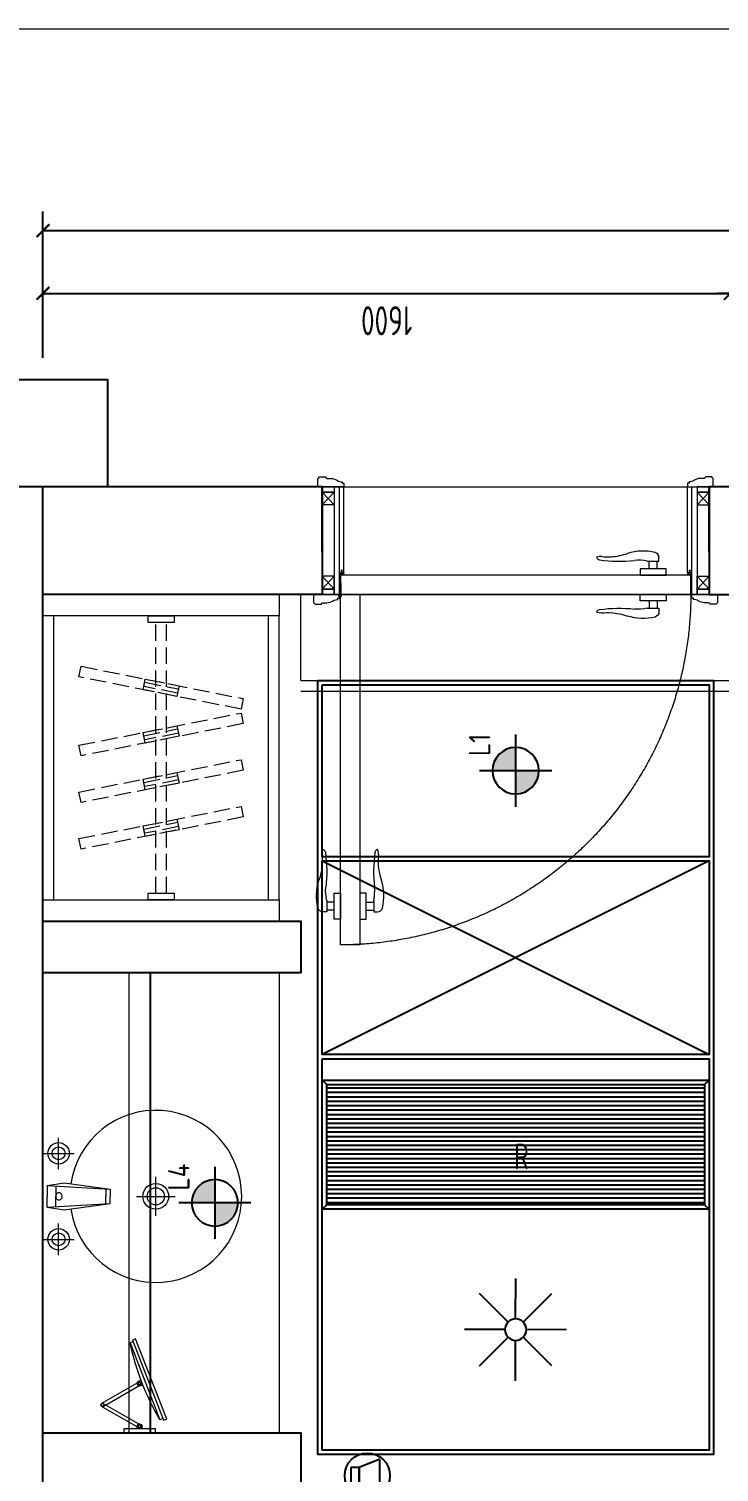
# Model space of a CAD drawing. Header units: millimetres. Extents: x 84706 to 155398, y -6776 to 36429.
# Drawn here: x 131246 to 132853, y 33073 to 36429 of the extents above; entities that cross this region are included whole.
import ezdxf
from ezdxf.enums import TextEntityAlignment as Align

# ---------------------------------------------------------------- set-up
doc = ezdxf.new("R2010")
doc.units = ezdxf.units.MM
for name, pattern in [('ACAD_ISO03W100', [30, 12, -18]), ('DASH', [8.89, 6.35, -2.54]), ('DOTE', [61.468, 50.8, -5.08, 0.508, -5.08]), ('HIDDEN', [9.525, 6.35, -3.175])]:
    doc.linetypes.add(name, pattern=pattern)
doc.layers.get('Defpoints').update_dxf_attribs({"color": 250})
for name, color, linetype in [('F-活动家具', 51, 'Continuous'), ('P-04-天花Ceiling AC', 14, 'Continuous'), ('P-04-天花Ceiling Lighting', 1, 'Continuous'), ('P-04-天花Ceiling Modelling', 30, 'Continuous'), ('WALL_NEW【新建墙体】', 4, 'Continuous'), ('WALL【墙体】', 7, 'Continuous')]:
    doc.layers.add(name, color=color, linetype=linetype)
for name, color, linetype, lineweight in [('FC-Doorsill【门槛线】', 8, 'Continuous', 0), ('FC-Material【地坪分割线】', 138, 'Continuous', 0), ('FF-Door【门】', 51, 'Continuous', 0), ('FF-Fixed【固定家具】', 30, 'Continuous', 0), ('FF-FIXT【洁具】', 31, 'Continuous', 0), ('FF-MT【门套】', 20, 'Continuous', 0), ('RC-dimensions', 44, 'Continuous', 0), ('RC-Modelling【天花造型】', 30, 'Continuous', 0)]:
    doc.layers.add(name, color=color, linetype=linetype, lineweight=lineweight)
doc.styles.add('MT-DIM', font='ARCHS.SHX', dxfattribs={"width": 0.8})
doc.styles.add('XZC', font='SIMPLEX.SHX', dxfattribs={"width": 0.7, "bigfont": 'hztxt.shx'})
doc.styles.add('尺寸标注', font='ARCHS.SHX', dxfattribs={"width": 0.8})
doc.linetypes.add('LED_LINE', pattern='A,12.7,-5.08,["LED",XZC,S=2.54,R=0,X=-2.54,Y=-1.27],-6.35', length=24.13)
doc.dimstyles.new('海龙1：25', dxfattribs={"dimscale": 25, "dimtxt": 2.25, "dimasz": 1, "dimexe": 1.5, "dimexo": 1, "dimgap": 1, "dimtad": 1, "dimdec": 0, "dimrnd": 5, "dimdsep": 46, "dimtxsty": '尺寸标注', "dimblk": 'ARCHTICK', "dimblk1": 'ARCHTICK', "dimblk2": 'ARCHTICK', "dimcen": 1, "dimclrd": 44, "dimclre": 44, "dimclrt": 2, "dimadec": 0, "dimazin": 0, "dimtfac": 1, "dimtdec": 0, "dimtix": 1, "dimtmove": 2, "dimatfit": 3, "dimldrblk": 'hl_arrow2', "dimfxl": 0, "dimarcsym": 0})

# ---------------------------------------------------------------- blocks, each defined once
blk = doc.blocks.new('_ArchTick')
at = {"color": 2, "linetype": 'ByBlock', "const_width": 0.15}
blk.add_lwpolyline([(-0.5, -0.5), (0.5, 0.5)], dxfattribs=at)
blk = doc.blocks.new('*D802')
at = {"layer": 'Defpoints', "color": 0, "transparency": 16777216}
for p in [(126039.3, 26730.4), (125919.3, 26277.4), (126039.3, 26277.4)]:
    blk.add_point(p, dxfattribs=at)
at = {"layer": 'RC-dimensions', "color": 44, "lineweight": -2, "transparency": 16777216}
for p, q in [((125919.3, 26580.4), (125919.3, 26775.4)), ((126039.3, 26580.4), (126039.3, 26775.4)), ((125919.3, 26730.4), (125889.3, 26730.4)), ((125919.3, 26730.4), (126039.3, 26730.4)), ((126039.3, 26730.4), (126069.3, 26730.4))]:
    blk.add_line(p, q, dxfattribs=at)
at = {"layer": 'RC-dimensions', "color": 44, "lineweight": -2, "transparency": 16777216, "xscale": 30, "yscale": 30, "zscale": 30}
blk.add_blockref('_ArchTick', (125919.3, 26730.4), dxfattribs=at)
at = {"layer": 'RC-dimensions', "color": 44, "lineweight": -2, "transparency": 16777216, "xscale": 30, "yscale": 30, "zscale": 30, "rotation": 180}
blk.add_blockref('_ArchTick', (126039.3, 26730.4), dxfattribs=at)
at = {"layer": 'RC-dimensions', "color": 2, "transparency": 16777216, "insert": (125979.3, 26794.2), "char_height": 67.5, "attachment_point": 5, "style": '尺寸标注'}
blk.add_mtext('120', dxfattribs=at)
blk = doc.blocks.new('hl_arrow2')
at = {"color": 2}
blk.add_line((-0.22, 0), (-1, 0), dxfattribs=at)
blk.add_lwpolyline([(-0.22, 0), (-0.86, -0.69), (-0.65, -0.86), (0, 0), (-0.65, 0.86), (-0.86, 0.69)], close=True, dxfattribs=at)
for points in [[(-0.86, 0.69), (-0.65, 0.86), (-0.22, 0), (0, 0)], [(-0.86, -0.69), (-0.65, -0.86), (-0.22, 0), (0, 0)]]:
    blk.add_solid(points, dxfattribs=at)
blk = doc.blocks.new('*D803')
at = {"layer": 'Defpoints', "color": 0, "transparency": 16777216}
for p in [(128419.4, 24677.5), (128719.4, 24677.5), (128269.3, 24527.5)]:
    blk.add_point(p, dxfattribs=at)
at = {"layer": 'RC-dimensions', "color": 44, "lineweight": -2, "transparency": 16777216}
for p, q in [((128719.4, 24677.5), (128719.4, 24707.5)), ((128569.4, 24677.5), (128764.4, 24677.5)), ((128719.4, 24527.5), (128719.4, 24677.5)), ((128569.4, 24527.5), (128764.4, 24527.5)), ((128719.4, 24527.5), (128719.4, 24497.5))]:
    blk.add_line(p, q, dxfattribs=at)
at = {"layer": 'RC-dimensions', "color": 44, "lineweight": -2, "transparency": 16777216, "xscale": 30, "yscale": 30, "zscale": 30}
for p, rotation in [((128719.4, 24677.5), 270), ((128719.4, 24527.5), 90)]:
    blk.add_blockref('_ArchTick', p, dxfattribs=dict(at, rotation=rotation))
at = {"layer": 'RC-dimensions', "color": 2, "transparency": 16777216, "insert": (128655.7, 24602.5), "char_height": 67.5, "attachment_point": 5, "rotation": 90, "style": '尺寸标注'}
blk.add_mtext('150', dxfattribs=at)
blk = doc.blocks.new('*D806')
at = {"layer": 'Defpoints', "color": 0, "transparency": 16777216}
for p in [(128019.3, 26730.4), (128269.3, 26430.4), (128019.3, 26277.4)]:
    blk.add_point(p, dxfattribs=at)
at = {"layer": 'RC-dimensions', "color": 44, "lineweight": -2, "transparency": 16777216}
for p, q in [((128019.3, 26580.4), (128019.3, 26775.4)), ((128269.3, 26580.4), (128269.3, 26775.4)), ((128269.3, 26730.4), (128019.3, 26730.4))]:
    blk.add_line(p, q, dxfattribs=at)
at = {"layer": 'RC-dimensions', "color": 44, "lineweight": -2, "transparency": 16777216, "xscale": 30, "yscale": 30, "zscale": 30, "rotation": 180}
blk.add_blockref('_ArchTick', (128019.3, 26730.4), dxfattribs=at)
at = {"layer": 'RC-dimensions', "color": 44, "lineweight": -2, "transparency": 16777216, "xscale": 30, "yscale": 30, "zscale": 30}
blk.add_blockref('_ArchTick', (128269.3, 26730.4), dxfattribs=at)
at = {"layer": 'RC-dimensions', "color": 2, "transparency": 16777216, "insert": (128144.3, 26794.2), "char_height": 67.5, "attachment_point": 5, "style": '尺寸标注'}
blk.add_mtext('250', dxfattribs=at)
blk = doc.blocks.new('*D807')
at = {"layer": 'Defpoints', "color": 0, "transparency": 16777216}
for p in [(127259.3, 26730.4), (127259.3, 26277.4), (128019.3, 26277.4)]:
    blk.add_point(p, dxfattribs=at)
at = {"layer": 'RC-dimensions', "color": 44, "lineweight": -2, "transparency": 16777216}
for p, q in [((127259.3, 26580.4), (127259.3, 26775.4)), ((128019.3, 26580.4), (128019.3, 26775.4)), ((128019.3, 26730.4), (127259.3, 26730.4))]:
    blk.add_line(p, q, dxfattribs=at)
at = {"layer": 'RC-dimensions', "color": 44, "lineweight": -2, "transparency": 16777216, "xscale": 30, "yscale": 30, "zscale": 30, "rotation": 180}
blk.add_blockref('_ArchTick', (127259.3, 26730.4), dxfattribs=at)
at = {"layer": 'RC-dimensions', "color": 44, "lineweight": -2, "transparency": 16777216, "xscale": 30, "yscale": 30, "zscale": 30}
blk.add_blockref('_ArchTick', (128019.3, 26730.4), dxfattribs=at)
at = {"layer": 'RC-dimensions', "color": 2, "transparency": 16777216, "insert": (127639.3, 26794.2), "char_height": 67.5, "attachment_point": 5, "style": '尺寸标注'}
blk.add_mtext('760', dxfattribs=at)
blk = doc.blocks.new('洗手台40')
at = {"color": 8}
for p, q in [((194.8, 336.5), (194.8, 263.5)), ((231.3, 300), (158.3, 300)), ((-31.3, 245.1), (-31.3, 154.9)), ((182.2, 231.4), (74.6, 216.7)), ((221.1, 225), (74.6, 216.7)), ((74.6, 216.7), (74.6, 200)), ((84.7, 217.2), (84.7, 200)), ((221.1, 225), (182.2, 231.4)), ((201.4, 223.9), (201.4, 200)), ((221.1, 225), (221.1, 200)), ((13.8, 200), (-76.3, 200)), ((74.6, 183.3), (74.6, 200)), ((221.1, 175), (74.6, 183.3)), ((182.2, 168.6), (74.6, 183.3)), ((84.7, 182.8), (84.7, 200)), ((221.1, 175), (182.2, 168.6)), ((201.4, 176.1), (201.4, 200)), ((221.1, 175), (221.1, 200)), ((194.8, 136.5), (194.8, 63.5)), ((231.3, 100), (158.3, 100))]:
    blk.add_line(p, q, dxfattribs=at)
for centre, radius in [((194.8, 300), 25), ((194.8, 300), 15), ((-31.3, 200), 30), ((-31.3, 200), 20), ((194.8, 100), 25), ((194.8, 100), 15)]:
    blk.add_circle(centre, radius, dxfattribs=at)
blk.add_arc((-31.3, 200), 200, 8.4238, 351.5762)
for centre, start, end in [((194, 201.2), 350.5252, 189.4748), ((194, 198.8), 170.5252, 9.4748)]:
    blk.add_arc(centre, 7.19, start, end, dxfattribs=at)
blk = doc.blocks.new('*D808')
at = {"layer": 'Defpoints', "color": 0, "transparency": 16777216}
for p in [(126039.3, 26730.4), (126039.3, 26277.4), (127139.3, 26277.4)]:
    blk.add_point(p, dxfattribs=at)
at = {"layer": 'RC-dimensions', "color": 44, "lineweight": -2, "transparency": 16777216}
for p, q in [((126039.3, 26580.4), (126039.3, 26775.4)), ((127139.3, 26580.4), (127139.3, 26775.4)), ((127139.3, 26730.4), (126039.3, 26730.4))]:
    blk.add_line(p, q, dxfattribs=at)
at = {"layer": 'RC-dimensions', "color": 44, "lineweight": -2, "transparency": 16777216, "xscale": 30, "yscale": 30, "zscale": 30, "rotation": 180}
blk.add_blockref('_ArchTick', (126039.3, 26730.4), dxfattribs=at)
at = {"layer": 'RC-dimensions', "color": 44, "lineweight": -2, "transparency": 16777216, "xscale": 30, "yscale": 30, "zscale": 30}
blk.add_blockref('_ArchTick', (127139.3, 26730.4), dxfattribs=at)
at = {"layer": 'RC-dimensions', "color": 2, "transparency": 16777216, "insert": (126589.3, 26794.2), "char_height": 67.5, "attachment_point": 5, "style": '尺寸标注'}
blk.add_mtext('1100', dxfattribs=at)
blk = doc.blocks.new('*D809')
at = {"layer": 'Defpoints', "color": 0, "transparency": 16777216}
for p in [(127139.3, 26730.4), (127139.3, 26277.4), (127259.3, 26277.4)]:
    blk.add_point(p, dxfattribs=at)
at = {"layer": 'RC-dimensions', "color": 44, "lineweight": -2, "transparency": 16777216}
for p, q in [((127139.3, 26580.4), (127139.3, 26775.4)), ((127259.3, 26580.4), (127259.3, 26775.4)), ((127139.3, 26730.4), (127109.3, 26730.4)), ((127259.3, 26730.4), (127139.3, 26730.4)), ((127259.3, 26730.4), (127289.3, 26730.4))]:
    blk.add_line(p, q, dxfattribs=at)
at = {"layer": 'RC-dimensions', "color": 44, "lineweight": -2, "transparency": 16777216, "xscale": 30, "yscale": 30, "zscale": 30}
blk.add_blockref('_ArchTick', (127139.3, 26730.4), dxfattribs=at)
at = {"layer": 'RC-dimensions', "color": 44, "lineweight": -2, "transparency": 16777216, "xscale": 30, "yscale": 30, "zscale": 30, "rotation": 180}
blk.add_blockref('_ArchTick', (127259.3, 26730.4), dxfattribs=at)
at = {"layer": 'RC-dimensions', "color": 2, "transparency": 16777216, "insert": (127199.3, 26794.2), "char_height": 67.5, "attachment_point": 5, "style": '尺寸标注'}
blk.add_mtext('120', dxfattribs=at)
blk = doc.blocks.new('*D810')
at = {"layer": 'Defpoints', "color": 0, "transparency": 16777216}
for p in [(128269.3, 26277.4), (128019.3, 24677.5), (128719.4, 24677.5)]:
    blk.add_point(p, dxfattribs=at)
at = {"layer": 'RC-dimensions', "color": 44, "lineweight": -2, "transparency": 16777216}
for p, q in [((128569.4, 26277.4), (128764.4, 26277.4)), ((128719.4, 26277.4), (128719.4, 24677.5)), ((128569.4, 24677.5), (128764.4, 24677.5))]:
    blk.add_line(p, q, dxfattribs=at)
at = {"layer": 'RC-dimensions', "color": 44, "lineweight": -2, "transparency": 16777216, "xscale": 30, "yscale": 30, "zscale": 30}
for p, rotation in [((128719.4, 26277.4), 90), ((128719.4, 24677.5), 270)]:
    blk.add_blockref('_ArchTick', p, dxfattribs=dict(at, rotation=rotation))
at = {"layer": 'RC-dimensions', "color": 2, "transparency": 16777216, "insert": (128655.7, 25477.5), "char_height": 67.5, "attachment_point": 5, "rotation": 90, "style": '尺寸标注'}
blk.add_mtext('1600', dxfattribs=at)
blk = doc.blocks.new('刮须镜平面')
at = {"color": 0, "ltscale": 0.4}
for p, q in [((-118.2, 1.9), (-68.3, 88.4)), ((-61.6, 84.6), (-111.6, -1.9)), ((-68.3, 84.6), (-18.3, -1.9)), ((-11.7, 1.9), (-61.6, 88.4)), ((-9.2, 36.5), (0, 36.5)), ((-9.2, -36.5), (-9.2, 36.5)), ((0, 36.5), (0, -36.5)), ((-218.4, 9.3), (-215.7, 16.4)), ((-32.2, -63), (-218.4, 9.3)), ((-215.7, 16.4), (-29.4, -55.8)), ((-212.1, 15), (-209.3, 22.2)), ((-209.3, 22.2), (-30.2, -47.3)), ((-122.3, -3.3), (-120.3, 2.1)), ((-9.2, 5.8), (-15, 5.8)), ((-111.6, -7.5), (-109.5, -2.1)), ((-9.2, -5.8), (-15, -5.8)), ((-33, -54.4), (-30.2, -47.3)), ((-29.4, -55.8), (-32.2, -63)), ((0, -36.5), (-9.2, -36.5))]:
    blk.add_line(p, q, dxfattribs=at)
for centre in [(-64.9, 86.5), (-114.9, 0), (-15, 0)]:
    blk.add_circle(centre, 3.07, dxfattribs=at)
for centre, radius, start, end in [((-64.9, 86.5), 3.84, 30, 210), ((-64.9, 86.5), 3.84, 330, 150), ((-335.4, -568.2), 603.7, 59.6373, 77.9472), ((-114.9, 0), 5.76, 338.7922, 158.7922), ((-114.9, 0), 3.84, 150, 330), ((-15, 0), 5.76, 90, 270), ((-15, 0), 3.84, 210, 30)]:
    blk.add_arc(centre, radius, start, end, dxfattribs=at)
blk = doc.blocks.new('*D820')
at = {"layer": 'Defpoints', "color": 0, "transparency": 16777216}
for p in [(128565.1, 26277.4), (128865.1, 26277.4), (128565.1, 22927.4)]:
    blk.add_point(p, dxfattribs=at)
at = {"layer": 'RC-dimensions', "color": 44, "lineweight": -2, "transparency": 16777216}
for p, q in [((128715.1, 26277.4), (128910.1, 26277.4)), ((128865.1, 22927.4), (128865.1, 26277.4)), ((128715.1, 22927.4), (128910.1, 22927.4))]:
    blk.add_line(p, q, dxfattribs=at)
at = {"layer": 'RC-dimensions', "color": 44, "lineweight": -2, "transparency": 16777216, "xscale": 30, "yscale": 30, "zscale": 30}
for p, rotation in [((128865.1, 26277.4), 90), ((128865.1, 22927.4), 270)]:
    blk.add_blockref('_ArchTick', p, dxfattribs=dict(at, rotation=rotation))
at = {"layer": 'RC-dimensions', "color": 2, "transparency": 16777216, "insert": (128801.4, 24602.4), "char_height": 67.5, "attachment_point": 5, "rotation": 90, "style": '尺寸标注'}
blk.add_mtext('3350', dxfattribs=at)
blk = doc.blocks.new('门套线03')
at = {"ltscale": 100}
blk.add_lwpolyline([(60, 0), (60, 19.7, -0.339185), (56.6, 23.1), (42, 23.1, -0.360475), (38.5, 19.7), (29.2, 19.7, 0.137802), (14.5, 14.7, -0.16589), (3.4, 11.9), (3.4, 8.7), (0, 8.7), (0, 0)], format="xyb", close=True, dxfattribs=at)
blk = doc.blocks.new('HL_Door_Hinge')
at = {"color": 0, "linetype": 'DOTE', "ltscale": 0.04}
for p, q in [((-4, 3), (4, 3)), ((0, -1), (0, 7))]:
    blk.add_line(p, q, dxfattribs=at)
at = {"color": 0, "linetype": 'DASH', "ltscale": 5}
for p, q in [((-2, -26), (-2, 0.8)), ((-0.5, -26), (-0.5, 0)), ((0.5, -26), (0.5, 0)), ((2, -26), (2, 0.8)), ((-0.5, -26), (-2, -26)), ((0.5, -26), (2, -26))]:
    blk.add_line(p, q, dxfattribs=at)
for radius in [3, 2]:
    blk.add_circle((0, 3), radius, dxfattribs=at)
blk = doc.blocks.new('HL_Door_Seal')
at = {"color": 0}
for p, q in [((5, 0), (-5, 0)), ((-1, 6), (-0.5, 6.5)), ((-1, 6), (-0.5, 6)), ((-1, 5.5), (-0.5, 6)), ((-1, 5.5), (-0.5, 5.5)), ((-1, 5), (-0.5, 5.5)), ((-1, 4.5), (-0.5, 5)), ((-1, 5), (-0.5, 5)), ((-1, 4.5), (-0.5, 4.5)), ((-1, 4), (-0.5, 4.5)), ((-1, 4), (-0.5, 4)), ((-1, 3.5), (-0.5, 4)), ((-1, 3.5), (-0.5, 3.5)), ((-1, 3), (-0.5, 3.5)), ((-1, 3), (-0.5, 3)), ((-1, 2.5), (-0.5, 3)), ((-1, 2.5), (-0.5, 2.5)), ((-1, 2), (-0.5, 2.5)), ((-1, 2), (-0.5, 2)), ((-1, 1.5), (-0.5, 2)), ((-1, 1.5), (-0.5, 1.5)), ((-1, 1), (-0.5, 1.5)), ((-1, 1), (-0.5, 1)), ((-1, 0.5), (-0.5, 1)), ((-1, 0.5), (-0.5, 0.5)), ((-1, 0), (-0.5, 0.5)), ((-0.5, 6.5), (0.5, 6.5)), ((1, 6), (0.5, 6.5)), ((1, 6), (0.5, 6)), ((1, 5.5), (0.5, 6)), ((1, 5.5), (0.5, 5.5)), ((1, 5), (0.5, 5.5)), ((1, 5), (0.5, 5)), ((1, 4.5), (0.5, 5)), ((1, 4.5), (0.5, 4.5)), ((1, 4), (0.5, 4.5)), ((1, 4), (0.5, 4)), ((1, 3.5), (0.5, 4)), ((1, 3.5), (0.5, 3.5)), ((1, 3), (0.5, 3.5)), ((1, 3), (0.5, 3)), ((1, 2.5), (0.5, 3)), ((1, 2.5), (0.5, 2.5)), ((1, 2), (0.5, 2.5)), ((1, 2), (0.5, 2)), ((1, 1.5), (0.5, 2)), ((1, 1.5), (0.5, 1.5)), ((1, 1), (0.5, 1.5)), ((1, 1), (0.5, 1)), ((1, 0.5), (0.5, 1)), ((1, 0.5), (0.5, 0.5)), ((1, 0), (0.5, 0.5))]:
    blk.add_line(p, q, dxfattribs=at)
blk.add_lwpolyline([(-3.9, -1, 0.774597), (3.9, -1)], format="xyb", close=True, dxfattribs=at)
blk.add_arc((0, 0), 5, 180, 0.0005, dxfattribs=at)
blk = doc.blocks.new('门把手02')
at = {"color": 250}
for p, q in [((-13.5, 32.2), (-13.5, 40.9)), ((-30.4, 14.6), (-15.2, 14.6)), ((-30.4, 0), (-30.4, 14.6)), ((30.4, 0), (-30.4, 0)), ((-15.2, 14.6), (19.6, 14.6)), ((-15.2, 14.6), (19.6, 14.6)), ((12.9, 32.2), (-13.5, 32.2)), ((-9.4, 14.6), (-9.4, 32.2)), ((9.4, 14.6), (9.4, 32.2)), ((19.6, 14.6), (30.4, 14.6)), ((30.4, 14.6), (30.4, 0))]:
    blk.add_line(p, q, dxfattribs=at)
at = {"color": 250, "extrusion": (0, 0, -1)}
for centre, major_axis, start_param, end_param in [((-1.3, 40.9), (-8.59, 8.59), 5.497787, 6.813202), ((23.4, -64.1), (-0.1, 120), -0.233047, 0.306451), ((33.8, -51.4), (0, 86), -0.231441, 0.114669), ((79.3, 368.4), (-0.1, 336.3), 3.005111, 3.247916), ((107.8, 189.2), (1.8, 147), 3.194781, 3.464277), ((105.2, 172), (-91.7, 91.7), 3.813778, 3.981187), ((122.5, 24), (-13.7, 13.7), 0.647464, 1.248663), ((124, 43.6), (5.92, 5.92), 1.238085, 2.228964), ((130.6, 40.4), (-0.729, 0.729), 1.325662, 2.819982), ((12.9, 37.2), (3.58, 3.58), 2.124304, 2.356194)]:
    blk.add_ellipse(centre, major_axis=major_axis, ratio=1, start_param=start_param, end_param=end_param, dxfattribs=at)
blk = doc.blocks.new('hld_1_820_250_门把手02_门套线03_45_0_0_3_40_0_1_1')
at = {"layer": 'FC-Doorsill【门槛线】'}
for p, q in [((-0.5, 0.1389), (0.5, 0.1389)), ((-0.5, -0.1389), (0.5, -0.1389))]:
    blk.add_line(p, q, dxfattribs=at)
at = {"layer": 'FF-Door【门】'}
blk.add_lwpolyline([(-0.4528, 0.1389), (-0.4028, 0.1389), (-0.4028, 1.0444), (-0.4528, 1.0444)], close=True, dxfattribs=at)
at = {"layer": 'FF-Door【门】', "color": 250, "linetype": 'ACAD_ISO03W100', "ltscale": 2.083333}
blk.add_lwpolyline([(-0.4528, 0.1389), (0.4528, 0.1389), (0.4528, 0.0889), (-0.4528, 0.0889)], close=True, dxfattribs=at)
at = {"layer": 'FF-Door【门】', "color": 8, "linetype": 'HIDDEN', "ltscale": 15}
blk.add_arc((-0.4528, 0.1389), 0.9056, 0, 90, dxfattribs=at)
at = {"layer": 'FF-MT【门套】', "color": 250}
for p, q in [((-0.4689, 0.1256), (-0.5, 0.0922)), ((-0.4689, 0.0922), (-0.5, 0.1256)), ((0.4689, 0.1256), (0.5, 0.0922)), ((0.4689, 0.0922), (0.5, 0.1256)), ((-0.5, -0.0922), (-0.4689, -0.1256)), ((-0.5, -0.1256), (-0.4689, -0.0922)), ((0.5, -0.0922), (0.4689, -0.1256)), ((0.5, -0.1256), (0.4689, -0.0922))]:
    blk.add_line(p, q, dxfattribs=at)
for points in [[(-0.5, 0.1389), (-0.4689, 0.1389), (-0.4689, 0.1256), (-0.5, 0.1256)], [(-0.4689, 0.1256), (-0.4689, 0.0922), (-0.5, 0.0922), (-0.5, 0.1256)], [(-0.4689, 0.1389), (-0.4556, 0.1389), (-0.4556, -0.1389), (-0.4689, -0.1389)], [(0.4689, 0.1389), (0.4556, 0.1389), (0.4556, -0.1389), (0.4689, -0.1389)], [(0.5, 0.1389), (0.4689, 0.1389), (0.4689, 0.1256), (0.5, 0.1256)], [(0.4689, 0.1256), (0.4689, 0.0922), (0.5, 0.0922), (0.5, 0.1256)], [(-0.5, -0.0922), (-0.5, -0.1256), (-0.4689, -0.1256), (-0.4689, -0.0922)], [(0.5, -0.0922), (0.5, -0.1256), (0.4689, -0.1256), (0.4689, -0.0922)], [(-0.5, -0.1389), (-0.4689, -0.1389), (-0.4689, -0.1256), (-0.5, -0.1256)], [(0.5, -0.1389), (0.4689, -0.1389), (0.4689, -0.1256), (0.5, -0.1256)]]:
    blk.add_lwpolyline(points, close=True, dxfattribs=at)
at = {"layer": 'FF-MT【门套】'}
for points in [[(-0.5, 0.1389), (-0.4556, 0.1389), (-0.4556, 0.0833), (-0.4444, 0.0833), (-0.4444, -0.1389), (-0.5, -0.1389)], [(0.5, 0.1389), (0.4556, 0.1389), (0.4556, 0.0833), (0.4444, 0.0833), (0.4444, -0.1389), (0.5, -0.1389)]]:
    blk.add_lwpolyline(points, close=True, dxfattribs=at)
at = {"layer": 'FF-Door【门】', "color": 250, "yscale": 0.001111111111111, "zscale": 0.001111111111111}
for name, p, xscale, rotation in [('门把手02', (-0.4528, 0.9444), -0.001111111111111, 90.00000000000593), ('门把手02', (-0.4028, 0.9444), 0.001111111111111, 270.0000000000178), ('HL_Door_Seal', (-0.45, 0.0833), 0.001111111111111, 180.0000000000119), ('HL_Door_Seal', (0.45, 0.0833), -0.001111111111111, 180)]:
    blk.add_blockref(name, p, dxfattribs=dict(at, xscale=xscale, rotation=rotation))
at = {"layer": 'FF-Door【门】', "color": 250, "zscale": 0.001111111111111}
for name, p, xscale, yscale in [('门把手02', (0.3556, 0.1389), -0.001111111111111, 0.001111111111111), ('HL_Door_Hinge', (-0.4542, 0.1389), 0.001111111111111, 0.001111111111111), ('门把手02', (0.3556, 0.0889), -0.001111111111111, -0.001111111111111)]:
    blk.add_blockref(name, p, dxfattribs=dict(at, xscale=xscale, yscale=yscale))
at = {"layer": 'FF-MT【门套】', "zscale": 0.001111111111111}
for p, xscale, yscale in [((-0.4556, 0.1389), -0.001111111111111, 0.001111111111111), ((0.4556, 0.1389), 0.001111111111111, 0.001111111111111), ((-0.4444, -0.1389), -0.001111111111111, -0.001111111111111), ((0.4444, -0.1389), 0.001111111111111, -0.001111111111111)]:
    blk.add_blockref('门套线03', p, dxfattribs=dict(at, xscale=xscale, yscale=yscale))
blk = doc.blocks.new('*U175', base_point=(91807.5, 24366.4))
for points in [[(91857.5, 23816.4), (91807.5, 23816.4), (91807.5, 24366.4), (91857.5, 24366.4)], [(92517.5, 24366.4), (92567.5, 24366.4), (92567.5, 23816.4), (92517.5, 23816.4)]]:
    blk.add_lwpolyline(points, close=True)
for points in [[(91857.5, 24366.4), (92517.5, 24366.4)], [(91857.5, 23816.4), (92517.5, 23816.4)]]:
    blk.add_lwpolyline(points)
at = {"color": 0}
for points in [[(91857.5, 24341.4), (92517.5, 24341.4)], [(91857.5, 23841.4), (92517.5, 23841.4)]]:
    blk.add_lwpolyline(points, dxfattribs=at)
at = {"color": 0, "linetype": 'DASH', "ltscale": 6}
for points in [[(91999.4, 24282.7), (92074.5, 23905.1), (92050, 23900.2), (91974.9, 24277.8)], [(92107.9, 24282.7), (92183.1, 23905.1), (92158.5, 23900.2), (92083.4, 24277.8)], [(92216.5, 24282.7), (92291.6, 23905.1), (92267.1, 23900.2), (92192, 24277.8)], [(92300.6, 23905.1), (92375.7, 24282.7), (92400.2, 24277.8), (92325.1, 23900.2)], [(92029.1, 24133.1), (92044.7, 24054.6), (92020.2, 24049.7), (92004.6, 24128.2)], [(92021.8, 24131.6), (92037.4, 24053.2), (92027.6, 24051.2), (92012, 24129.7)], [(92137.7, 24133.1), (92153.3, 24054.6), (92128.8, 24049.7), (92113.2, 24128.2)], [(92130.3, 24131.6), (92145.9, 24053.2), (92136.1, 24051.2), (92120.5, 24129.7)], [(92246.3, 24133.1), (92261.9, 24054.6), (92237.4, 24049.7), (92221.8, 24128.2)], [(92238.9, 24131.6), (92254.5, 24053.2), (92244.7, 24051.2), (92229.1, 24129.7)], [(92330.3, 24054.6), (92345.9, 24133.1), (92370.4, 24128.2), (92354.8, 24049.7)], [(92337.7, 24053.2), (92353.3, 24131.6), (92363.1, 24129.7), (92347.5, 24051.2)]]:
    blk.add_lwpolyline(points, close=True, dxfattribs=at)
at = {"color": 0}
for points in [[(91872.5, 24061.4), (91857.5, 24061.4), (91857.5, 24121.4), (91872.5, 24121.4)], [(92502.5, 24121.4), (92517.5, 24121.4), (92517.5, 24061.4), (92502.5, 24061.4)], [(92502.5, 24121.4), (92517.5, 24121.4), (92517.5, 24061.4), (92502.5, 24061.4)]]:
    blk.add_lwpolyline(points, close=True, dxfattribs=at)
at = {"color": 0, "linetype": 'DASH', "ltscale": 6}
for points in [[(91872.5, 24103.9), (92502.5, 24103.9)], [(91872.5, 24078.9), (92502.5, 24078.9)]]:
    blk.add_lwpolyline(points, dxfattribs=at)
blk = doc.blocks.new('MT顶部喷淋')
at = {"layer": 'P-04-天花Ceiling Lighting', "color": 1}
for p, q in [((0, 25), (0, 118.7)), ((-17.7, 17.7), (-83.9, 83.9)), ((17.7, 17.7), (83.9, 83.9)), ((118.7, 0), (25, 0)), ((-25, 0), (-118.7, 0)), ((-83.9, -83.9), (-17.7, -17.7)), ((0, -118.7), (0, -25)), ((83.9, -83.9), (17.7, -17.7))]:
    blk.add_line(p, q, dxfattribs=at)
at = {"layer": 'P-04-天花Ceiling Lighting', "color": 1, "extrusion": (0, 0, -1)}
blk.add_ellipse((0, 0), major_axis=(-17.7, 17.7), ratio=1, start_param=5.890193371362064, end_param=12.17337867854165, dxfattribs=at)
blk = doc.blocks.new('MT射灯')
at = {"layer": 'P-04-天花Ceiling Lighting'}
h = blk.add_hatch(color=8, dxfattribs=at)
h.paths.add_polyline_path([(-54, 0), (0, 0), (0, 54, 0.414214)])
h.paths.add_polyline_path([(0, -54, 0.414214), (54, 0), (0, 0)])
at = {"layer": 'P-04-天花Ceiling Lighting', "color": 8}
for p, q in [((0, 84), (0, -84)), ((84, 0), (-84, 0))]:
    blk.add_line(p, q, dxfattribs=at)
at = {"layer": 'P-04-天花Ceiling Lighting', "color": 1}
blk.add_circle((0, 0), 54, dxfattribs=at)
at = {"layer": 'P-04-天花Ceiling Lighting', "color": 50, "style": 'MT-DIM'}
blk.add_attdef('L1', (60, -84), '', height=50, dxfattribs=at)
blk = doc.blocks.new('xzcawert')
at = {"layer": 'P-04-天花Ceiling AC'}
h = blk.add_hatch(dxfattribs=at)
h.set_pattern_fill('_USER', color=250, scale=10.24, angle=90, style=0, pattern_type=0)
h.set_pattern_definition([(90, (0, 0), (-10.24, 6e-16), [])])
h.paths.add_polyline_path([(15099.8, -8165.4), (15379.3, -8165.4), (15379.3, -9044.9), (15099.8, -9044.9)])
at = {"layer": 'P-04-天花Ceiling AC', "color": 8}
for p, q in [((15099.8, -8165.4, 16380.1), (15089.5, -8155.2, 16380.1)), ((15379.3, -8165.4, 16380.1), (15389.5, -8155.2, 16380.1)), ((15099.8, -9044.9, 16380.1), (15089.5, -9055.2, 16380.1)), ((15379.3, -9044.9, 16380.1), (15389.5, -9055.2, 16380.1))]:
    blk.add_line(p, q, dxfattribs=at)
at = {"layer": 'P-04-天花Ceiling AC', "color": 14, "ltscale": 2, "elevation": 16380.1}
blk.add_lwpolyline([(15089.5, -8155.2), (15389.5, -8155.2), (15389.5, -9055.2), (15089.5, -9055.2)], close=True, dxfattribs=at)
at = {"layer": 'P-04-天花Ceiling AC', "color": 8, "elevation": 16380.1}
blk.add_lwpolyline([(15099.8, -8165.4), (15379.3, -8165.4), (15379.3, -9044.9), (15099.8, -9044.9)], close=True, dxfattribs=at)
at = {"layer": 'P-04-天花Ceiling AC', "color": 50, "style": 'MT-DIM', "width": 0.8}
blk.add_attdef('R', text='', height=60, rotation=90, dxfattribs=at).set_placement((15266.7, -8591.8, 16380.1), align=Align.MIDDLE)
blk = doc.blocks.new('MT扬声器')
at = {"layer": 'P-04-天花Ceiling Lighting', "color": 8}
for p, q in [((41.3, 54.4), (-27.4, 27.3)), ((41.3, -54.4), (41.3, 54.4)), ((-54.7, 27.3), (-54.7, -27.3)), ((-27.4, 27.3), (-54.7, 27.3)), ((-27.4, 27.3), (-27.4, -27.3)), ((-27.4, -27.3), (-27.4, 27.3)), ((-54.7, -27.3), (-27.4, -27.3)), ((-27.4, -27.3), (41.3, -54.4))]:
    blk.add_line(p, q, dxfattribs=at)
at = {"layer": 'P-04-天花Ceiling Lighting', "color": 1}
blk.add_circle((0, 0), 75, dxfattribs=at)
blk = doc.blocks.new('jnyuhj')
at = {"layer": 'FC-Material【地坪分割线】'}
blk.add_lwpolyline([(128019.3, 25627.5), (128269.3, 25627.5), (128269.3, 24727.5), (128019.3, 24727.5)], close=True, dxfattribs=at)
at = {"layer": 'FF-FIXT【洁具】'}
blk.add_lwpolyline([(126069.3, 26277.4), (127139.3, 26277.4), (127139.3, 25727.4), (126069.3, 25727.4)], close=True, dxfattribs=at)
at = {"layer": 'P-04-天花Ceiling Modelling', "color": 3, "linetype": 'LED_LINE', "ltscale": 0.5}
blk.add_line((126069.3, 26027.4), (127139.3, 26027.4), dxfattribs=at)
at = {"layer": 'P-04-天花Ceiling Modelling', "color": 8, "linetype": 'DASH', "ltscale": 300}
for p, q in [((127399.3, 25627.5, 0), (126949.3, 24727.5, 0)), ((127399.3, 24727.5, 0), (126949.3, 25627.5, 0))]:
    blk.add_line(p, q, dxfattribs=at)
at = {"layer": 'P-04-天花Ceiling Modelling', "color": 8, "elevation": 0}
for points in [[(127819.3, 25637.5), (127819.3, 24717.5), (126019.3, 24717.5), (126019.3, 25637.5)], [(127399.3, 25627.5), (127399.3, 24727.5), (126949.3, 24727.5), (126949.3, 25627.5)], [(127809.3, 25627.5), (127809.3, 24727.5), (127409.3, 24727.5), (127409.3, 25627.5)]]:
    blk.add_lwpolyline(points, close=True, dxfattribs=at)
at = {"layer": 'P-04-天花Ceiling Modelling', "color": 8}
blk.add_lwpolyline([(126939.3, 25627.5), (126939.3, 24727.5), (126029.3, 24727.5), (126029.3, 25627.5)], close=True, dxfattribs=at)
at = {"layer": 'RC-Modelling【天花造型】'}
for p, q in [((127139.3, 26077.4), (126069.3, 26077.4)), ((127819.3, 25677.4), (127819.3, 24677.5)), ((127819.3, 25677.4), (128019.3, 25677.4))]:
    blk.add_line(p, q, dxfattribs=at)
at = {"layer": 'RC-Modelling【天花造型】', "color": 1, "linetype": 'LED_LINE', "ltscale": 0.5}
blk.add_line((127794.3, 25677.4), (127794.3, 24677.5), dxfattribs=at)
at = {"layer": 'RC-Modelling【天花造型】', "color": 251}
blk.add_lwpolyline([(128019.3, 25627.5), (128269.3, 25627.5), (128269.3, 24727.5), (128019.3, 24727.5)], close=True, dxfattribs=at)
at = {"layer": 'WALL_NEW【新建墙体】'}
for p, q in [((128269.3, 25627.5), (128269.3, 26277.4)), ((128119.3, 25627.5), (128269.3, 25627.5)), ((128119.3, 24727.5), (128269.3, 24727.5)), ((128269.3, 24677.5), (128269.3, 24727.5))]:
    blk.add_line(p, q, dxfattribs=at)
for points in [[(125919.3, 26277.4), (126069.3, 26277.4), (126069.3, 25677.4), (125919.3, 25677.4)], [(127139.3, 26277.4), (127259.3, 26277.4), (127259.3, 25677.4), (127139.3, 25677.4)]]:
    blk.add_lwpolyline(points, close=True, dxfattribs=at)
for points in [[(128269.3, 25627.5), (128019.3, 25627.5), (128019.3, 26277.4)], [(128269.3, 24727.5), (128019.3, 24727.5), (128019.3, 24677.5)]]:
    blk.add_lwpolyline(points, dxfattribs=at)
at = {"layer": 'WALL【墙体】'}
for p, q in [((128269.3, 26277.4), (128269.3, 26527.4)), ((121519.3, 26277.4), (128269.3, 26277.4))]:
    blk.add_line(p, q, dxfattribs=at)
blk.add_lwpolyline([(128269.3, 26527.4), (128519.3, 26527.4), (128519.3, 26127.4), (128269.3, 26127.4), (128269.3, 26277.4)], dxfattribs=at)
at = {"layer": 'FF-Door【门】', "xscale": -899.9999999999927, "yscale": 899.9999999999927, "zscale": 899.9999999999927, "rotation": 89.99999999999706}
blk.add_blockref('hld_1_820_250_门把手02_门套线03_45_0_0_3_40_0_1_1', (128144.3, 25177.5), dxfattribs=at)
at = {"layer": 'FF-Fixed【固定家具】', "color": 8}
blk.add_blockref('*U175', (127259.3, 26277.4), dxfattribs=at)
at = {"layer": 'FF-FIXT【洁具】', "rotation": 90}
blk.add_blockref('洗手台40', (126819.3, 26046.2), dxfattribs=at)
at = {"layer": 'FF-FIXT【洁具】', "xscale": -1}
blk.add_blockref('刮须镜平面', (126069.3, 26052.4), dxfattribs=at)
at = {"layer": 'P-04-天花Ceiling AC', "color": 250, "rotation": 180}
blk.add_blockref('xzcawert', (141978.9, 16572.3, -16380.1), dxfattribs=at).add_auto_attribs({'R': 'R'})
at = {"layer": 'P-04-天花Ceiling Lighting', "color": 250}
ref = blk.add_blockref('MT射灯', (126604.3, 25877.4), dxfattribs=dict(at, xscale=-1, rotation=180))
ref.add_attrib('L1', 'L4', dxfattribs={"color": 50, "height": 50, "rotation": 0, "style": 'MT-DIM'}).set_placement((126664.3, 25961.4), align=Align.MIDDLE)
at = {"layer": 'P-04-天花Ceiling Lighting', "color": 250, "xscale": 0.6999999992549419, "yscale": 0.6999999992549419, "zscale": 0.6999999992549419, "rotation": 270}
blk.add_blockref('MT扬声器', (125969.9, 25522.7, -16380), dxfattribs=at)
at = {"layer": 'P-04-天花Ceiling Lighting', "color": 250, "rotation": 269.9832207861862}
blk.add_blockref('MT顶部喷淋', (126309.3, 25177.5), dxfattribs=at)
at = {"layer": 'P-04-天花Ceiling Lighting', "color": 250}
ref = blk.add_blockref('MT射灯', (127609.3, 25177.5, 0), dxfattribs=dict(at, xscale=-1, rotation=180))
ref.add_attrib('L1', 'L1', dxfattribs={"color": 50, "height": 50, "style": 'MT-DIM'}).set_placement((127669.3, 25261.5, 0), align=Align.MIDDLE)
at = {"layer": 'RC-dimensions'}
for base, p1, p2, picture, middle in [((126039.3, 26730.4), (125919.3, 26277.4), (126039.3, 26277.4), '*D802', (125979.3, 26794.2)), ((126039.3, 26730.4), (127139.3, 26277.4), (126039.3, 26277.4), '*D808', (126589.3, 26794.2)), ((127139.3, 26730.4), (127259.3, 26277.4), (127139.3, 26277.4), '*D809', (127199.3, 26794.2)), ((127259.3, 26730.4), (128019.3, 26277.4), (127259.3, 26277.4), '*D807', (127639.3, 26794.2)), ((128019.3, 26730.4), (128269.3, 26430.4), (128019.3, 26277.4), '*D806', (128144.3, 26794.2))]:
    dim = blk.add_linear_dim(base=base, p1=p1, p2=p2, dimstyle='海龙1：25', override={"dimscale": 30}, dxfattribs=at)
    dim.commit()
    dim.dimension.update_dxf_attribs({"geometry": picture, "text_midpoint": middle})
for base, p1, p2, angle, picture, middle in [((128719.4, 24677.5), (128269.3, 26277.4), (128019.3, 24677.5), 270, '*D810', (128655.7, 25477.5)), ((128865.1, 26277.4), (128565.1, 22927.4), (128565.1, 26277.4), 90, '*D820', (128801.4, 24602.4)), ((128719.4, 24677.5), (128269.3, 24527.5), (128419.4, 24677.5), 270, '*D803', (128655.7, 24602.5))]:
    dim = blk.add_linear_dim(base=base, p1=p1, p2=p2, angle=angle, dimstyle='海龙1：25', override={"dimscale": 30}, dxfattribs=at)
    dim.commit()
    dim.dimension.update_dxf_attribs({"geometry": picture, "text_midpoint": middle})

msp = doc.modelspace()

# ---------------------------------------------------------------- linework, layer by layer
at = {"layer": 'FC-Material【地坪分割线】'}
msp.add_lwpolyline([(117586.5, 36429.1), (155397.9, 36429.1), (155397.9, 15071.4), (117586.5, 15071.4)], close=True, dxfattribs=at)

# ---------------------------------------------------------------- block references
at = {"layer": 'F-活动家具', "rotation": 90}
msp.add_blockref('jnyuhj', (157556.5, -92905.4), dxfattribs=at)

doc.saveas('drawing.dxf')
